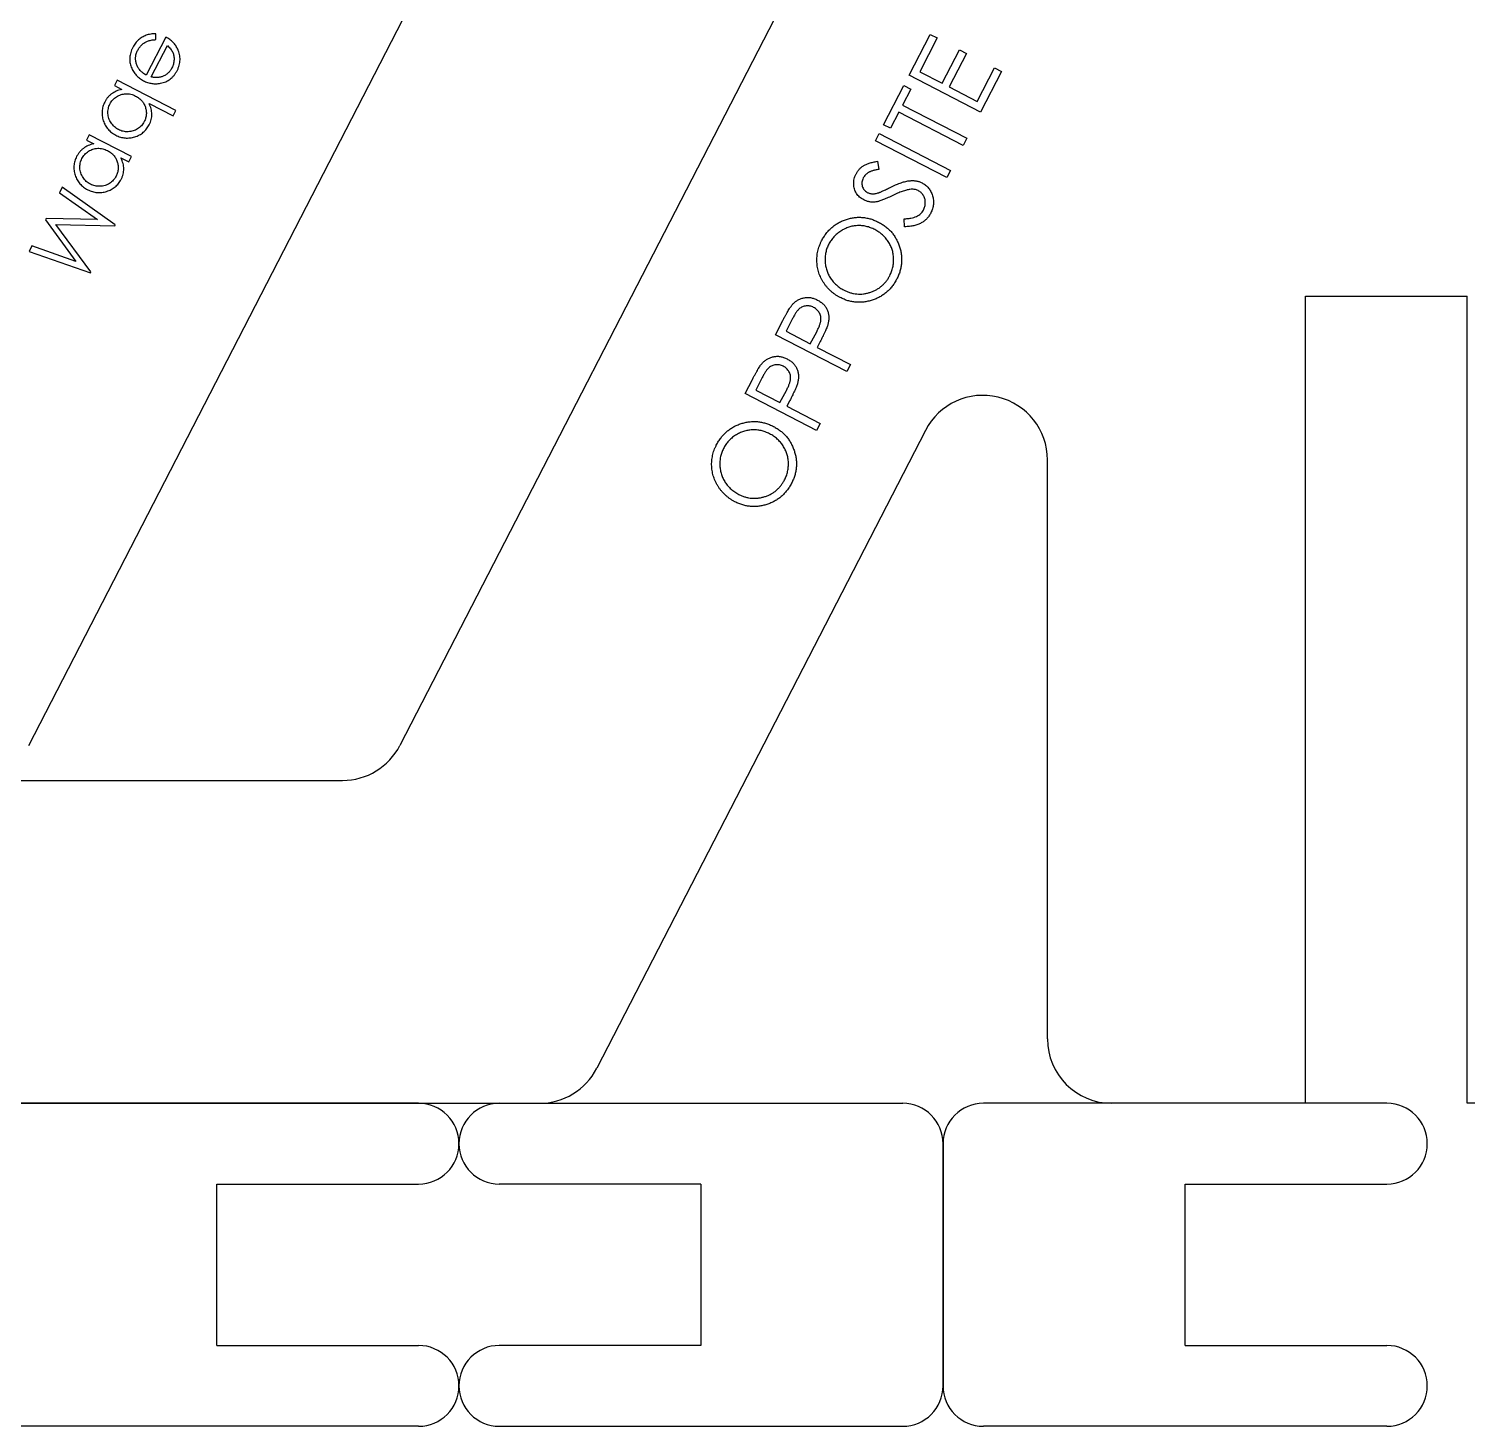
# Model space of a CAD drawing. Header units: millimetres. Extents: x 9 to 348, y 407 to 812.
# Drawn here: x 255.09 to 299.66, y 407.42 to 450.7 of the extents above; entities that cross this region are included whole.
import ezdxf

# ---------------------------------------------------------------- set-up
doc = ezdxf.new("R2010")
doc.units = ezdxf.units.MM

# ---------------------------------------------------------------- blocks, each defined once
blk = doc.blocks.new('1- Part opposite')
at = {"color": 179, "linetype": 'Continuous', "lineweight": 25}
for p, q in [((60.557, 48.916), (41.059, 11.084)), ((56.833, 31.839), (57.487, 33.105)), ((57.705, 32.993), (57.164, 31.947)), ((57.487, 33.105), (57.705, 32.993)), ((57.855, 31.59), (58.391, 32.627)), ((58.391, 32.627), (58.607, 32.515)), ((58.607, 32.515), (58.072, 31.479)), ((59.043, 30.698), (56.833, 31.839)), ((57.164, 31.947), (57.855, 31.59)), ((58.939, 31.031), (59.474, 32.068)), ((59.692, 31.955), (59.043, 30.698)), ((59.474, 32.068), (59.692, 31.955)), ((56.043, 30.307), (56.669, 31.52)), ((56.884, 31.409), (56.63, 30.916)), ((56.669, 31.52), (56.884, 31.409)), ((58.072, 31.479), (58.939, 31.031)), ((56.63, 30.916), (58.625, 29.886)), ((56.258, 30.197), (56.043, 30.307)), ((56.513, 30.691), (56.258, 30.197)), ((58.509, 29.661), (56.513, 30.691)), ((55.788, 29.811), (55.902, 30.032)), ((55.902, 30.032), (58.112, 28.891)), ((58.625, 29.886), (58.509, 29.661)), ((57.998, 28.67), (55.788, 29.811)), ((55.848, 29.174), (55.892, 28.923)), ((58.112, 28.891), (57.998, 28.67)), ((56.692, 27.147), (56.676, 27.394)), ((69.116, 25), (74.116, 25)), ((69.116, 0), (69.116, 25)), ((74.116, 0), (74.116, 25)), ((52.69, 23.801), (52.918, 24.242)), ((53.221, 24.302), (53.019, 23.912)), ((54.901, 22.661), (52.69, 23.801)), ((53.019, 23.912), (53.77, 23.523)), ((53.77, 23.523), (53.968, 23.896)), ((54.068, 23.57), (53.987, 23.412)), ((53.987, 23.412), (55.014, 22.881)), ((55.014, 22.881), (54.901, 22.661)), ((51.751, 21.978), (51.978, 22.418)), ((52.281, 22.479), (52.079, 22.088)), ((53.961, 20.837), (51.751, 21.978)), ((52.079, 22.088), (52.83, 21.7)), ((52.83, 21.7), (53.028, 22.072)), ((53.128, 21.746), (53.047, 21.588)), ((53.047, 21.588), (54.074, 21.058)), ((54.074, 21.058), (53.961, 20.837)), ((57.338, 20.842), (47.155, 1.084)), ((61.116, 2), (61.116, 19.926)), ((23, 10), (39.281, 10)), ((2, 0), (45.377, 0)), ((69.116, 0), (63.116, 0)), ((80.116, 0), (74.116, 0))]:
    blk.add_line(p, q, dxfattribs=at)
for centre, start, end in [((59.116, 19.926), 0, 152.734), ((39.281, 12), 270, 332.734), ((63.116, 2), 180, 270), ((45.377, 2), 270, 332.734)]:
    blk.add_arc(centre, 2, start, end, dxfattribs=at)
for points, knots in [([(55.187, 28.781), (55.201, 28.806), (55.229, 28.856), (55.282, 28.924), (55.344, 28.983), (55.402, 29.027), (55.454, 29.057), (55.498, 29.079), (55.546, 29.099), (55.598, 29.117), (55.654, 29.134), (55.715, 29.149), (55.78, 29.162), (55.825, 29.17), (55.848, 29.174)], [0, 0, 0, 0, 0.1077778, 0.2140198, 0.3199441, 0.4279115, 0.4844242, 0.5452679, 0.6095964, 0.6782791, 0.751923, 0.8297229, 0.9125844, 1, 1, 1, 1]), ([(55.428, 27.977), (55.405, 27.99), (55.359, 28.015), (55.299, 28.064), (55.245, 28.119), (55.199, 28.181), (55.163, 28.248), (55.136, 28.32), (55.119, 28.395), (55.113, 28.473), (55.115, 28.553), (55.129, 28.631), (55.152, 28.708), (55.175, 28.756), (55.187, 28.781)], [0, 0, 0, 0, 0.084625, 0.167198, 0.24848, 0.330276, 0.411854, 0.492883, 0.574586, 0.658806, 0.743869, 0.82798, 0.912879, 1, 1, 1, 1]), ([(55.413, 28.658), (55.402, 28.637), (55.383, 28.594), (55.368, 28.527), (55.366, 28.462), (55.378, 28.398), (55.402, 28.339), (55.437, 28.286), (55.482, 28.242), (55.518, 28.221), (55.537, 28.21)], [0, 0, 0, 0, 0.13903, 0.267353, 0.392631, 0.517151, 0.63988, 0.757984, 0.876528, 1, 1, 1, 1]), ([(55.892, 28.923), (55.873, 28.92), (55.838, 28.913), (55.786, 28.902), (55.739, 28.891), (55.696, 28.879), (55.657, 28.866), (55.622, 28.853), (55.591, 28.839), (55.556, 28.819), (55.517, 28.791), (55.476, 28.752), (55.441, 28.708), (55.422, 28.675), (55.413, 28.658)], [0, 0, 0, 0, 0.098972, 0.190536, 0.275455, 0.353804, 0.425952, 0.491788, 0.550686, 0.604128, 0.703484, 0.80095, 0.899622, 1, 1, 1, 1]), ([(56.264, 28.373), (56.294, 28.387), (56.35, 28.415), (56.434, 28.452), (56.513, 28.484), (56.587, 28.512), (56.658, 28.534), (56.724, 28.551), (56.785, 28.565), (56.843, 28.572), (56.898, 28.576), (56.951, 28.576), (57.002, 28.573), (57.051, 28.567), (57.099, 28.557), (57.145, 28.544), (57.189, 28.528), (57.217, 28.514), (57.232, 28.507)], [0, 0, 0, 0, 0.09587, 0.186083, 0.269818, 0.348723, 0.421201, 0.488646, 0.550736, 0.607524, 0.660975, 0.712835, 0.763298, 0.812122, 0.85997, 0.907187, 0.953604, 1, 1, 1, 1]), ([(55.537, 28.21), (55.549, 28.204), (55.573, 28.193), (55.611, 28.18), (55.651, 28.171), (55.693, 28.167), (55.738, 28.167), (55.787, 28.174), (55.84, 28.185), (55.877, 28.196), (55.896, 28.202)], [0, 0, 0, 0, 0.108507, 0.218584, 0.32671, 0.438441, 0.557639, 0.690021, 0.836651, 1, 1, 1, 1]), ([(56.306, 28.108), (56.278, 28.095), (56.224, 28.069), (56.147, 28.034), (56.077, 28.003), (56.013, 27.978), (55.957, 27.956), (55.907, 27.939), (55.865, 27.927), (55.839, 27.922), (55.827, 27.92)], [0, 0, 0, 0, 0.181411, 0.345537, 0.494592, 0.626475, 0.74378, 0.845028, 0.929788, 1, 1, 1, 1]), ([(55.896, 28.202), (55.903, 28.204), (55.918, 28.21), (55.946, 28.222), (55.981, 28.237), (56.023, 28.256), (56.073, 28.28), (56.13, 28.308), (56.195, 28.338), (56.24, 28.361), (56.264, 28.373)], [0, 0, 0, 0, 0.052621, 0.124919, 0.218729, 0.333924, 0.468915, 0.624826, 0.802236, 1, 1, 1, 1]), ([(56.856, 28.303), (56.839, 28.301), (56.802, 28.295), (56.745, 28.281), (56.683, 28.263), (56.616, 28.24), (56.545, 28.214), (56.469, 28.183), (56.389, 28.147), (56.334, 28.121), (56.306, 28.108)], [0, 0, 0, 0, 0.091039, 0.191155, 0.301497, 0.420403, 0.549929, 0.690214, 0.839803, 1, 1, 1, 1]), ([(57.113, 28.266), (57.094, 28.275), (57.056, 28.292), (56.992, 28.305), (56.925, 28.31), (56.88, 28.306), (56.856, 28.303)], [0, 0, 0, 0, 0.237183, 0.479137, 0.730958, 1, 1, 1, 1]), ([(57.278, 27.663), (57.286, 27.682), (57.304, 27.719), (57.321, 27.778), (57.331, 27.838), (57.334, 27.899), (57.331, 27.959), (57.318, 28.016), (57.299, 28.07), (57.272, 28.12), (57.24, 28.165), (57.202, 28.205), (57.16, 28.239), (57.129, 28.257), (57.113, 28.266)], [0, 0, 0, 0, 0.089101, 0.176469, 0.263479, 0.351555, 0.438995, 0.522998, 0.604194, 0.686142, 0.766193, 0.844245, 0.921722, 1, 1, 1, 1]), ([(57.232, 28.507), (57.251, 28.496), (57.289, 28.475), (57.342, 28.436), (57.391, 28.394), (57.434, 28.346), (57.471, 28.293), (57.505, 28.237), (57.533, 28.175), (57.556, 28.109), (57.574, 28.042), (57.584, 27.973), (57.588, 27.905), (57.585, 27.838), (57.575, 27.771), (57.558, 27.705), (57.534, 27.638), (57.514, 27.595), (57.503, 27.574)], [0, 0, 0, 0, 0.0617394, 0.1218667, 0.1813463, 0.2407897, 0.3002694, 0.3609736, 0.4238595, 0.488703, 0.5538461, 0.6176813, 0.680389, 0.7426109, 0.8049331, 0.8681637, 0.9331613, 1, 1, 1, 1]), ([(55.827, 27.92), (55.809, 27.917), (55.774, 27.912), (55.721, 27.909), (55.669, 27.91), (55.619, 27.915), (55.569, 27.924), (55.521, 27.938), (55.474, 27.954), (55.443, 27.969), (55.428, 27.977)], [0, 0, 0, 0, 0.131847, 0.260346, 0.386215, 0.509005, 0.631947, 0.753791, 0.875922, 1, 1, 1, 1]), ([(56.676, 27.394), (56.713, 27.395), (56.784, 27.398), (56.886, 27.412), (56.978, 27.434), (57.059, 27.463), (57.13, 27.501), (57.19, 27.547), (57.241, 27.6), (57.266, 27.642), (57.278, 27.663)], [0, 0, 0, 0, 0.161508, 0.308955, 0.444336, 0.568313, 0.68251, 0.790823, 0.895692, 1, 1, 1, 1]), ([(54.119, 26.709), (54.141, 26.749), (54.185, 26.829), (54.262, 26.939), (54.346, 27.039), (54.439, 27.128), (54.539, 27.206), (54.648, 27.274), (54.764, 27.331), (54.887, 27.377), (55.013, 27.411), (55.14, 27.434), (55.267, 27.442), (55.392, 27.438), (55.518, 27.42), (55.642, 27.389), (55.767, 27.346), (55.846, 27.307), (55.887, 27.287)], [0, 0, 0, 0, 0.066665, 0.13111, 0.193751, 0.255341, 0.316529, 0.377642, 0.439784, 0.503226, 0.56672, 0.628668, 0.689356, 0.749703, 0.810361, 0.871969, 0.934915, 1, 1, 1, 1]), ([(55.887, 27.287), (55.926, 27.266), (56.003, 27.224), (56.109, 27.148), (56.207, 27.065), (56.294, 26.974), (56.369, 26.873), (56.436, 26.765), (56.492, 26.649), (56.538, 26.526), (56.572, 26.399), (56.594, 26.272), (56.603, 26.145), (56.598, 26.02), (56.582, 25.895), (56.55, 25.771), (56.508, 25.648), (56.469, 25.568), (56.45, 25.528)], [0, 0, 0, 0, 0.065107, 0.128335, 0.18997, 0.251105, 0.311923, 0.373347, 0.435849, 0.500021, 0.564337, 0.626817, 0.688083, 0.748989, 0.809933, 0.871639, 0.934856, 1, 1, 1, 1]), ([(57.503, 27.574), (57.495, 27.557), (57.477, 27.525), (57.446, 27.479), (57.413, 27.436), (57.378, 27.395), (57.339, 27.358), (57.298, 27.323), (57.254, 27.292), (57.207, 27.263), (57.157, 27.237), (57.102, 27.215), (57.044, 27.195), (56.981, 27.18), (56.915, 27.166), (56.844, 27.158), (56.769, 27.15), (56.718, 27.148), (56.692, 27.147)], [0, 0, 0, 0, 0.058117, 0.114486, 0.170549, 0.226253, 0.281482, 0.336904, 0.392873, 0.449283, 0.507336, 0.567646, 0.630935, 0.697663, 0.767239, 0.840817, 0.918727, 1, 1, 1, 1]), ([(55.769, 27.059), (55.747, 27.07), (55.704, 27.091), (55.638, 27.118), (55.571, 27.14), (55.504, 27.159), (55.436, 27.172), (55.367, 27.179), (55.299, 27.184), (55.23, 27.182), (55.162, 27.177), (55.094, 27.168), (55.028, 27.153), (54.962, 27.134), (54.898, 27.111), (54.835, 27.082), (54.772, 27.051), (54.712, 27.014), (54.653, 26.973), (54.598, 26.93), (54.546, 26.883), (54.497, 26.834), (54.453, 26.782), (54.412, 26.726), (54.374, 26.669), (54.352, 26.628), (54.341, 26.607)], [0, 0, 0, 0, 0.0439461, 0.0867971, 0.1288881, 0.1705773, 0.2118846, 0.2530288, 0.2942618, 0.3354291, 0.3767244, 0.4173886, 0.4582885, 0.4989827, 0.5401323, 0.5815608, 0.6234875, 0.6663595, 0.7091155, 0.7514898, 0.7929847, 0.8342034, 0.8755599, 0.916783, 0.9580346, 1, 1, 1, 1]), ([(56.231, 25.631), (56.242, 25.653), (56.263, 25.695), (56.288, 25.761), (56.311, 25.827), (56.328, 25.894), (56.341, 25.963), (56.35, 26.032), (56.353, 26.101), (56.352, 26.171), (56.348, 26.241), (56.337, 26.309), (56.323, 26.376), (56.305, 26.442), (56.282, 26.506), (56.254, 26.568), (56.223, 26.629), (56.187, 26.689), (56.147, 26.745), (56.104, 26.8), (56.057, 26.851), (56.006, 26.898), (55.952, 26.944), (55.894, 26.985), (55.834, 27.025), (55.791, 27.048), (55.769, 27.059)], [0, 0, 0, 0, 0.042832, 0.08501, 0.126649, 0.168095, 0.209476, 0.250789, 0.292439, 0.334336, 0.376339, 0.417476, 0.458442, 0.499099, 0.539521, 0.580115, 0.621205, 0.662572, 0.70425, 0.745565, 0.787075, 0.828569, 0.870411, 0.912853, 0.955935, 1, 1, 1, 1]), ([(54.696, 24.955), (54.67, 24.969), (54.618, 24.996), (54.545, 25.045), (54.474, 25.095), (54.409, 25.152), (54.346, 25.21), (54.289, 25.274), (54.234, 25.341), (54.184, 25.413), (54.139, 25.487), (54.099, 25.563), (54.064, 25.641), (54.036, 25.721), (54.012, 25.801), (53.994, 25.884), (53.982, 25.968), (53.975, 26.053), (53.973, 26.139), (53.978, 26.224), (53.987, 26.308), (54.002, 26.39), (54.023, 26.472), (54.05, 26.552), (54.081, 26.631), (54.106, 26.683), (54.119, 26.709)], [0, 0, 0, 0, 0.043219, 0.085893, 0.128127, 0.169991, 0.211726, 0.253499, 0.295461, 0.338006, 0.380575, 0.422126, 0.463493, 0.504675, 0.545569, 0.586507, 0.627919, 0.669751, 0.711451, 0.752958, 0.793696, 0.834585, 0.875329, 0.916656, 0.957902, 1, 1, 1, 1]), ([(54.341, 26.607), (54.331, 26.587), (54.311, 26.546), (54.286, 26.483), (54.265, 26.418), (54.249, 26.352), (54.237, 26.285), (54.229, 26.217), (54.226, 26.147), (54.228, 26.077), (54.234, 26.007), (54.244, 25.938), (54.259, 25.87), (54.277, 25.804), (54.3, 25.74), (54.328, 25.677), (54.359, 25.616), (54.395, 25.556), (54.435, 25.499), (54.479, 25.445), (54.526, 25.394), (54.577, 25.346), (54.631, 25.3), (54.689, 25.258), (54.75, 25.22), (54.793, 25.196), (54.815, 25.185)], [0, 0, 0, 0, 0.0412329, 0.0819365, 0.1222942, 0.1627857, 0.2036618, 0.2447457, 0.2865217, 0.3288689, 0.3713596, 0.4132293, 0.4543965, 0.4955594, 0.5364001, 0.5774061, 0.6186346, 0.6603976, 0.7022156, 0.7438576, 0.7855071, 0.8273478, 0.8695606, 0.9123221, 0.9556407, 1, 1, 1, 1]), ([(56.45, 25.528), (56.428, 25.488), (56.385, 25.41), (56.309, 25.302), (56.225, 25.205), (56.133, 25.117), (56.033, 25.04), (55.924, 24.973), (55.808, 24.916), (55.685, 24.871), (55.559, 24.836), (55.432, 24.814), (55.307, 24.805), (55.182, 24.809), (55.058, 24.825), (54.935, 24.855), (54.814, 24.898), (54.736, 24.936), (54.696, 24.955)], [0, 0, 0, 0, 0.066062, 0.130103, 0.1925, 0.253876, 0.315257, 0.376881, 0.439565, 0.503813, 0.567971, 0.630327, 0.691424, 0.751663, 0.812164, 0.873355, 0.935647, 1, 1, 1, 1]), ([(54.815, 25.185), (54.847, 25.169), (54.911, 25.138), (55.011, 25.103), (55.112, 25.078), (55.213, 25.064), (55.314, 25.06), (55.416, 25.067), (55.519, 25.084), (55.62, 25.113), (55.719, 25.149), (55.813, 25.194), (55.9, 25.247), (55.98, 25.308), (56.053, 25.378), (56.12, 25.454), (56.18, 25.539), (56.214, 25.6), (56.231, 25.631)], [0, 0, 0, 0, 0.065737, 0.129355, 0.191734, 0.252911, 0.31414, 0.375459, 0.43816, 0.502536, 0.566852, 0.629447, 0.690493, 0.751445, 0.811875, 0.873059, 0.935673, 1, 1, 1, 1]), ([(53.214, 24.735), (53.226, 24.749), (53.25, 24.775), (53.29, 24.811), (53.331, 24.843), (53.374, 24.871), (53.419, 24.896), (53.466, 24.916), (53.515, 24.933), (53.565, 24.946), (53.617, 24.956), (53.67, 24.96), (53.723, 24.959), (53.776, 24.952), (53.83, 24.941), (53.884, 24.925), (53.939, 24.905), (53.974, 24.887), (53.992, 24.878)], [0, 0, 0, 0, 0.063213, 0.124809, 0.185555, 0.244998, 0.304841, 0.364195, 0.424772, 0.485677, 0.547314, 0.60881, 0.67014, 0.732437, 0.796231, 0.862011, 0.929473, 1, 1, 1, 1]), ([(52.918, 24.242), (52.934, 24.272), (52.964, 24.33), (53.008, 24.412), (53.05, 24.486), (53.088, 24.552), (53.123, 24.61), (53.156, 24.659), (53.186, 24.7), (53.205, 24.724), (53.214, 24.735)], [0, 0, 0, 0, 0.177439, 0.338994, 0.486285, 0.618935, 0.73625, 0.838327, 0.926525, 1, 1, 1, 1]), ([(53.874, 24.65), (53.856, 24.659), (53.819, 24.676), (53.76, 24.691), (53.7, 24.698), (53.64, 24.696), (53.58, 24.686), (53.524, 24.667), (53.472, 24.641), (53.432, 24.611), (53.402, 24.582), (53.378, 24.555), (53.354, 24.524), (53.329, 24.488), (53.303, 24.448), (53.276, 24.404), (53.248, 24.355), (53.23, 24.32), (53.221, 24.302)], [0, 0, 0, 0, 0.073017, 0.143625, 0.214658, 0.287022, 0.358659, 0.42746, 0.496131, 0.56561, 0.603347, 0.6449, 0.691748, 0.743229, 0.799793, 0.861507, 0.928128, 1, 1, 1, 1]), ([(53.968, 23.896), (53.977, 23.914), (53.995, 23.949), (54.02, 24.001), (54.041, 24.05), (54.059, 24.096), (54.073, 24.139), (54.085, 24.178), (54.093, 24.214), (54.1, 24.258), (54.102, 24.31), (54.095, 24.371), (54.077, 24.429), (54.051, 24.484), (54.017, 24.535), (53.976, 24.58), (53.928, 24.619), (53.893, 24.639), (53.874, 24.65)], [0, 0, 0, 0, 0.071071, 0.137508, 0.198592, 0.255684, 0.307584, 0.354579, 0.397766, 0.436342, 0.508037, 0.577924, 0.646671, 0.716984, 0.787826, 0.856983, 0.927651, 1, 1, 1, 1]), ([(53.992, 24.878), (54.01, 24.869), (54.045, 24.85), (54.094, 24.817), (54.138, 24.783), (54.178, 24.746), (54.215, 24.707), (54.246, 24.664), (54.274, 24.62), (54.297, 24.573), (54.315, 24.525), (54.33, 24.475), (54.339, 24.424), (54.345, 24.371), (54.346, 24.318), (54.343, 24.263), (54.335, 24.207), (54.326, 24.169), (54.322, 24.15)], [0, 0, 0, 0, 0.069785, 0.136634, 0.201415, 0.264103, 0.325165, 0.385565, 0.444957, 0.504641, 0.564361, 0.623703, 0.683387, 0.743546, 0.805108, 0.867904, 0.932985, 1, 1, 1, 1]), ([(54.322, 24.15), (54.318, 24.135), (54.309, 24.101), (54.29, 24.048), (54.266, 23.986), (54.237, 23.918), (54.202, 23.841), (54.163, 23.757), (54.118, 23.666), (54.085, 23.603), (54.068, 23.57)], [0, 0, 0, 0, 0.075394, 0.164678, 0.268517, 0.38584, 0.518199, 0.66389, 0.824714, 1, 1, 1, 1]), ([(51.978, 22.418), (51.994, 22.448), (52.024, 22.506), (52.068, 22.589), (52.11, 22.663), (52.148, 22.729), (52.184, 22.787), (52.216, 22.836), (52.246, 22.877), (52.266, 22.901), (52.275, 22.912)], [0, 0, 0, 0, 0.1774388, 0.3389944, 0.4862855, 0.6189346, 0.7362499, 0.8383271, 0.9265247, 1, 1, 1, 1]), ([(52.275, 22.912), (52.287, 22.925), (52.311, 22.952), (52.35, 22.987), (52.391, 23.02), (52.434, 23.048), (52.479, 23.072), (52.526, 23.093), (52.575, 23.11), (52.626, 23.123), (52.678, 23.132), (52.73, 23.136), (52.783, 23.135), (52.837, 23.129), (52.89, 23.118), (52.944, 23.102), (52.999, 23.081), (53.034, 23.064), (53.052, 23.055)], [0, 0, 0, 0, 0.063213, 0.124809, 0.185555, 0.244998, 0.304841, 0.364195, 0.424772, 0.485677, 0.547314, 0.60881, 0.67014, 0.732437, 0.796231, 0.862011, 0.929473, 1, 1, 1, 1]), ([(52.935, 22.826), (52.916, 22.835), (52.879, 22.852), (52.821, 22.868), (52.761, 22.875), (52.7, 22.873), (52.641, 22.863), (52.585, 22.844), (52.532, 22.817), (52.493, 22.787), (52.462, 22.758), (52.439, 22.732), (52.414, 22.701), (52.389, 22.665), (52.363, 22.625), (52.336, 22.58), (52.309, 22.531), (52.291, 22.497), (52.281, 22.479)], [0, 0, 0, 0, 0.073017, 0.143625, 0.214658, 0.287022, 0.358659, 0.42746, 0.496131, 0.56561, 0.603347, 0.6449, 0.691748, 0.743229, 0.799793, 0.861507, 0.928128, 1, 1, 1, 1]), ([(53.028, 22.072), (53.038, 22.091), (53.055, 22.126), (53.08, 22.178), (53.101, 22.227), (53.119, 22.272), (53.134, 22.315), (53.146, 22.354), (53.154, 22.391), (53.16, 22.435), (53.162, 22.487), (53.155, 22.548), (53.137, 22.606), (53.111, 22.661), (53.077, 22.711), (53.037, 22.757), (52.989, 22.796), (52.953, 22.816), (52.935, 22.826)], [0, 0, 0, 0, 0.071071, 0.137508, 0.198592, 0.255684, 0.307584, 0.354579, 0.397766, 0.436342, 0.508037, 0.577924, 0.646671, 0.716984, 0.787826, 0.856983, 0.927651, 1, 1, 1, 1]), ([(53.052, 23.055), (53.07, 23.045), (53.105, 23.026), (53.154, 22.994), (53.199, 22.96), (53.239, 22.922), (53.275, 22.883), (53.307, 22.841), (53.334, 22.797), (53.357, 22.75), (53.375, 22.701), (53.39, 22.652), (53.399, 22.6), (53.405, 22.548), (53.406, 22.495), (53.403, 22.44), (53.395, 22.384), (53.387, 22.346), (53.382, 22.327)], [0, 0, 0, 0, 0.069785, 0.136634, 0.201415, 0.264103, 0.325165, 0.385565, 0.444957, 0.504641, 0.564361, 0.623703, 0.683387, 0.743546, 0.805108, 0.867904, 0.932985, 1, 1, 1, 1]), ([(53.382, 22.327), (53.378, 22.312), (53.369, 22.278), (53.35, 22.224), (53.327, 22.163), (53.297, 22.094), (53.263, 22.018), (53.223, 21.934), (53.178, 21.842), (53.145, 21.779), (53.128, 21.746)], [0, 0, 0, 0, 0.075394, 0.164678, 0.268517, 0.38584, 0.518199, 0.66389, 0.824714, 1, 1, 1, 1]), ([(50.859, 20.384), (50.881, 20.424), (50.925, 20.504), (51.002, 20.614), (51.086, 20.714), (51.179, 20.803), (51.28, 20.881), (51.388, 20.949), (51.504, 21.006), (51.627, 21.052), (51.753, 21.086), (51.88, 21.109), (52.007, 21.118), (52.133, 21.113), (52.258, 21.095), (52.383, 21.064), (52.507, 21.021), (52.587, 20.982), (52.627, 20.963)], [0, 0, 0, 0, 0.066665, 0.13111, 0.193751, 0.255341, 0.316529, 0.377642, 0.439784, 0.503226, 0.56672, 0.628668, 0.689356, 0.749703, 0.810361, 0.871969, 0.934915, 1, 1, 1, 1]), ([(52.627, 20.963), (52.666, 20.941), (52.744, 20.899), (52.85, 20.823), (52.947, 20.74), (53.034, 20.649), (53.11, 20.548), (53.176, 20.44), (53.232, 20.324), (53.278, 20.201), (53.313, 20.074), (53.334, 19.947), (53.344, 19.821), (53.339, 19.695), (53.322, 19.57), (53.291, 19.446), (53.248, 19.323), (53.21, 19.244), (53.19, 19.203)], [0, 0, 0, 0, 0.065107, 0.128335, 0.18997, 0.251105, 0.311923, 0.373347, 0.435849, 0.500021, 0.564337, 0.626817, 0.688083, 0.748989, 0.809933, 0.871639, 0.934856, 1, 1, 1, 1]), ([(52.509, 20.734), (52.487, 20.745), (52.444, 20.766), (52.378, 20.794), (52.311, 20.815), (52.244, 20.834), (52.176, 20.847), (52.108, 20.855), (52.039, 20.859), (51.97, 20.858), (51.902, 20.852), (51.835, 20.843), (51.768, 20.828), (51.703, 20.809), (51.638, 20.786), (51.575, 20.758), (51.512, 20.726), (51.452, 20.689), (51.393, 20.648), (51.338, 20.605), (51.286, 20.559), (51.238, 20.509), (51.193, 20.457), (51.152, 20.402), (51.114, 20.344), (51.092, 20.303), (51.081, 20.283)], [0, 0, 0, 0, 0.043946, 0.086797, 0.128888, 0.170577, 0.211885, 0.253029, 0.294262, 0.335429, 0.376724, 0.417389, 0.458289, 0.498983, 0.540132, 0.581561, 0.623487, 0.666359, 0.709116, 0.75149, 0.792985, 0.834203, 0.87556, 0.916783, 0.958035, 1, 1, 1, 1]), ([(52.971, 19.307), (52.982, 19.328), (53.003, 19.37), (53.029, 19.436), (53.051, 19.502), (53.069, 19.57), (53.081, 19.638), (53.09, 19.707), (53.093, 19.776), (53.093, 19.846), (53.088, 19.916), (53.077, 19.985), (53.063, 20.052), (53.046, 20.117), (53.022, 20.181), (52.995, 20.244), (52.963, 20.305), (52.927, 20.364), (52.887, 20.421), (52.844, 20.475), (52.797, 20.526), (52.746, 20.574), (52.693, 20.619), (52.635, 20.66), (52.574, 20.7), (52.531, 20.723), (52.509, 20.734)], [0, 0, 0, 0, 0.042832, 0.08501, 0.126649, 0.168095, 0.209476, 0.250789, 0.292439, 0.334336, 0.376339, 0.417476, 0.458442, 0.499099, 0.539521, 0.580115, 0.621205, 0.662572, 0.70425, 0.745565, 0.787075, 0.828569, 0.870411, 0.912853, 0.955935, 1, 1, 1, 1]), ([(51.436, 18.63), (51.41, 18.644), (51.358, 18.672), (51.285, 18.72), (51.214, 18.77), (51.149, 18.827), (51.086, 18.885), (51.029, 18.95), (50.974, 19.017), (50.925, 19.088), (50.879, 19.162), (50.84, 19.238), (50.805, 19.316), (50.777, 19.396), (50.753, 19.477), (50.735, 19.559), (50.722, 19.643), (50.715, 19.729), (50.713, 19.814), (50.718, 19.899), (50.728, 19.983), (50.743, 20.065), (50.763, 20.147), (50.79, 20.227), (50.821, 20.307), (50.847, 20.358), (50.859, 20.384)], [0, 0, 0, 0, 0.043219, 0.085893, 0.128127, 0.169991, 0.211726, 0.253499, 0.295461, 0.338006, 0.380575, 0.422126, 0.463493, 0.504675, 0.545569, 0.586507, 0.627919, 0.669751, 0.711451, 0.752958, 0.793696, 0.834585, 0.875329, 0.916656, 0.957902, 1, 1, 1, 1]), ([(51.081, 20.283), (51.071, 20.262), (51.051, 20.221), (51.026, 20.158), (51.005, 20.093), (50.989, 20.028), (50.977, 19.961), (50.97, 19.892), (50.967, 19.823), (50.968, 19.752), (50.974, 19.682), (50.984, 19.613), (50.999, 19.545), (51.017, 19.479), (51.04, 19.415), (51.068, 19.352), (51.1, 19.291), (51.136, 19.231), (51.176, 19.174), (51.219, 19.12), (51.266, 19.069), (51.317, 19.021), (51.371, 18.976), (51.429, 18.934), (51.49, 18.895), (51.533, 18.872), (51.555, 18.86)], [0, 0, 0, 0, 0.041233, 0.081937, 0.122294, 0.162786, 0.203662, 0.244746, 0.286522, 0.328869, 0.37136, 0.413229, 0.454397, 0.495559, 0.5364, 0.577406, 0.618635, 0.660398, 0.702216, 0.743858, 0.785507, 0.827348, 0.869561, 0.912322, 0.955641, 1, 1, 1, 1]), ([(53.19, 19.203), (53.168, 19.164), (53.125, 19.086), (53.049, 18.978), (52.965, 18.88), (52.874, 18.792), (52.773, 18.715), (52.665, 18.648), (52.548, 18.591), (52.425, 18.546), (52.299, 18.512), (52.173, 18.489), (52.047, 18.48), (51.922, 18.484), (51.798, 18.501), (51.676, 18.53), (51.554, 18.573), (51.476, 18.611), (51.436, 18.63)], [0, 0, 0, 0, 0.066062, 0.130103, 0.1925, 0.253876, 0.315257, 0.376881, 0.439565, 0.503813, 0.567971, 0.630327, 0.691424, 0.751663, 0.812164, 0.873355, 0.935647, 1, 1, 1, 1]), ([(51.555, 18.86), (51.587, 18.844), (51.652, 18.813), (51.752, 18.778), (51.852, 18.753), (51.953, 18.739), (52.054, 18.736), (52.156, 18.742), (52.259, 18.76), (52.361, 18.788), (52.46, 18.824), (52.553, 18.869), (52.64, 18.922), (52.72, 18.983), (52.793, 19.053), (52.86, 19.129), (52.92, 19.214), (52.954, 19.275), (52.971, 19.307)], [0, 0, 0, 0, 0.0657369, 0.1293554, 0.1917336, 0.2529108, 0.3141398, 0.3754586, 0.4381596, 0.502536, 0.5668524, 0.6294473, 0.6904931, 0.7514449, 0.811875, 0.873059, 0.9356728, 1, 1, 1, 1])]:
    blk.add_open_spline(points, degree=3, knots=knots, dxfattribs=at)
blk = doc.blocks.new('2- Part')
at = {"color": 179, "linetype": 'Continuous', "lineweight": 25}
for p, q in [((60.557, 48.916), (41.059, 11.084)), ((58.649, 34.279), (58.635, 34.25)), ((58.635, 34.25), (59.714, 32.783)), ((60.547, 33.618), (58.649, 34.279)), ((60.043, 32.642), (59.096, 33.933)), ((59.096, 33.933), (60.459, 33.447)), ((60.459, 33.447), (60.547, 33.618)), ((57.896, 32.82), (57.881, 32.791)), ((57.881, 32.791), (59.518, 31.625)), ((59.714, 32.783), (57.896, 32.82)), ((59.608, 31.799), (58.433, 32.625)), ((58.433, 32.625), (60.02, 32.597)), ((60.02, 32.597), (60.043, 32.642)), ((59.518, 31.625), (59.608, 31.799)), ((57.462, 30.846), (57.376, 30.68)), ((57.702, 30.722), (57.462, 30.846)), ((57.376, 30.68), (58.684, 30.005)), ((58.77, 30.171), (58.545, 30.287)), ((58.684, 30.005), (58.77, 30.171)), ((56.087, 29.418), (56.001, 29.252)), ((56.832, 29.033), (56.087, 29.418)), ((56.001, 29.252), (57.814, 28.316)), ((57.899, 28.482), (57.675, 28.598)), ((56.766, 28.213), (56.264, 27.24)), ((56.314, 26.98), (56.921, 28.155)), ((57.814, 28.316), (57.899, 28.482)), ((56.616, 27.058), (56.617, 26.878))]:
    blk.add_line(p, q, dxfattribs=at)
for points, knots in [([(58.73, 31.706), (58.706, 31.718), (58.66, 31.74), (58.588, 31.765), (58.515, 31.783), (58.442, 31.793), (58.368, 31.796), (58.294, 31.791), (58.219, 31.779), (58.144, 31.759), (58.071, 31.733), (58.003, 31.7), (57.939, 31.662), (57.88, 31.618), (57.826, 31.568), (57.778, 31.513), (57.734, 31.451), (57.71, 31.407), (57.697, 31.384)], [0, 0, 0, 0, 0.064997, 0.128226, 0.189967, 0.251178, 0.312198, 0.373969, 0.437127, 0.501946, 0.566765, 0.629811, 0.691239, 0.751948, 0.812536, 0.873689, 0.935817, 1, 1, 1, 1]), ([(59.075, 30.679), (59.086, 30.702), (59.108, 30.748), (59.132, 30.819), (59.149, 30.89), (59.159, 30.963), (59.16, 31.036), (59.155, 31.109), (59.14, 31.184), (59.119, 31.258), (59.092, 31.33), (59.058, 31.398), (59.018, 31.462), (58.972, 31.521), (58.92, 31.575), (58.863, 31.624), (58.799, 31.668), (58.753, 31.694), (58.73, 31.706)], [0, 0, 0, 0, 0.063626, 0.125512, 0.186274, 0.246233, 0.306714, 0.367691, 0.429857, 0.494432, 0.559217, 0.621918, 0.684041, 0.745583, 0.807149, 0.869816, 0.933778, 1, 1, 1, 1]), ([(57.697, 31.384), (57.684, 31.358), (57.659, 31.305), (57.634, 31.223), (57.618, 31.14), (57.613, 31.057), (57.619, 30.973), (57.636, 30.889), (57.663, 30.805), (57.689, 30.75), (57.702, 30.722)], [0, 0, 0, 0, 0.1286958, 0.252337, 0.373447, 0.4933121, 0.61445, 0.7375989, 0.8658206, 1, 1, 1, 1]), ([(58.118, 30.494), (58.099, 30.504), (58.063, 30.524), (58.013, 30.559), (57.968, 30.597), (57.928, 30.639), (57.892, 30.683), (57.861, 30.732), (57.835, 30.784), (57.814, 30.84), (57.798, 30.896), (57.788, 30.953), (57.784, 31.01), (57.785, 31.066), (57.794, 31.122), (57.807, 31.178), (57.827, 31.233), (57.844, 31.269), (57.853, 31.287)], [0, 0, 0, 0, 0.067318, 0.132114, 0.195174, 0.256816, 0.318241, 0.379595, 0.442003, 0.505477, 0.568822, 0.630732, 0.690999, 0.751137, 0.811435, 0.872778, 0.935253, 1, 1, 1, 1]), ([(57.853, 31.287), (57.865, 31.31), (57.891, 31.354), (57.938, 31.414), (57.993, 31.467), (58.055, 31.512), (58.122, 31.549), (58.194, 31.577), (58.269, 31.594), (58.348, 31.601), (58.427, 31.6), (58.504, 31.588), (58.578, 31.567), (58.625, 31.545), (58.648, 31.534)], [0, 0, 0, 0, 0.084256, 0.165919, 0.247656, 0.330336, 0.413246, 0.495321, 0.578378, 0.664047, 0.74978, 0.832975, 0.916275, 1, 1, 1, 1]), ([(58.648, 31.534), (58.671, 31.521), (58.715, 31.496), (58.776, 31.448), (58.83, 31.391), (58.878, 31.327), (58.917, 31.258), (58.947, 31.186), (58.966, 31.111), (58.976, 31.035), (58.975, 30.958), (58.964, 30.883), (58.944, 30.81), (58.923, 30.765), (58.912, 30.742)], [0, 0, 0, 0, 0.083288, 0.166165, 0.250047, 0.336616, 0.422892, 0.506331, 0.589478, 0.672801, 0.755911, 0.836836, 0.917814, 1, 1, 1, 1]), ([(58.912, 30.742), (58.899, 30.719), (58.874, 30.675), (58.826, 30.615), (58.771, 30.561), (58.708, 30.515), (58.641, 30.476), (58.569, 30.447), (58.496, 30.429), (58.42, 30.421), (58.343, 30.423), (58.267, 30.436), (58.191, 30.459), (58.142, 30.482), (58.118, 30.494)], [0, 0, 0, 0, 0.0830733, 0.1647917, 0.2475267, 0.332059, 0.4165594, 0.498493, 0.5798525, 0.661475, 0.7439754, 0.8267329, 0.9116722, 1, 1, 1, 1]), ([(58.545, 30.287), (58.575, 30.294), (58.633, 30.308), (58.715, 30.34), (58.792, 30.378), (58.862, 30.423), (58.925, 30.476), (58.982, 30.537), (59.033, 30.604), (59.061, 30.654), (59.075, 30.679)], [0, 0, 0, 0, 0.1342064, 0.2628327, 0.3870821, 0.508947, 0.6298783, 0.7503723, 0.8733701, 1, 1, 1, 1]), ([(57.859, 30.017), (57.836, 30.029), (57.79, 30.051), (57.717, 30.076), (57.645, 30.094), (57.572, 30.104), (57.498, 30.107), (57.423, 30.102), (57.348, 30.09), (57.274, 30.07), (57.201, 30.044), (57.132, 30.011), (57.068, 29.973), (57.009, 29.929), (56.956, 29.879), (56.907, 29.824), (56.864, 29.762), (56.839, 29.718), (56.827, 29.695)], [0, 0, 0, 0, 0.064997, 0.128226, 0.189967, 0.251178, 0.312198, 0.373969, 0.437127, 0.501946, 0.566765, 0.629811, 0.691239, 0.751948, 0.812536, 0.873689, 0.935817, 1, 1, 1, 1]), ([(56.982, 29.598), (56.995, 29.621), (57.02, 29.665), (57.068, 29.725), (57.123, 29.778), (57.185, 29.823), (57.252, 29.86), (57.323, 29.888), (57.399, 29.905), (57.477, 29.912), (57.556, 29.911), (57.633, 29.899), (57.708, 29.878), (57.755, 29.856), (57.778, 29.845)], [0, 0, 0, 0, 0.084256, 0.165919, 0.247656, 0.330336, 0.413246, 0.495321, 0.578378, 0.664047, 0.74978, 0.832975, 0.916275, 1, 1, 1, 1]), ([(58.204, 28.99), (58.215, 29.013), (58.237, 29.059), (58.262, 29.13), (58.279, 29.201), (58.288, 29.274), (58.289, 29.347), (58.284, 29.42), (58.27, 29.495), (58.249, 29.569), (58.221, 29.641), (58.187, 29.709), (58.147, 29.773), (58.101, 29.832), (58.05, 29.886), (57.992, 29.935), (57.928, 29.979), (57.883, 30.005), (57.859, 30.017)], [0, 0, 0, 0, 0.063626, 0.125512, 0.186274, 0.246233, 0.306714, 0.367691, 0.429857, 0.494432, 0.559217, 0.621918, 0.684041, 0.745583, 0.807149, 0.869816, 0.933778, 1, 1, 1, 1]), ([(56.827, 29.695), (56.814, 29.669), (56.789, 29.616), (56.763, 29.534), (56.748, 29.451), (56.743, 29.368), (56.749, 29.284), (56.766, 29.2), (56.793, 29.116), (56.819, 29.061), (56.832, 29.033)], [0, 0, 0, 0, 0.1286958, 0.252337, 0.373447, 0.4933121, 0.61445, 0.7375989, 0.8658206, 1, 1, 1, 1]), ([(57.247, 28.805), (57.229, 28.815), (57.193, 28.835), (57.143, 28.87), (57.098, 28.908), (57.057, 28.949), (57.021, 28.994), (56.991, 29.043), (56.965, 29.095), (56.944, 29.151), (56.928, 29.207), (56.918, 29.264), (56.914, 29.321), (56.915, 29.377), (56.924, 29.433), (56.936, 29.489), (56.956, 29.544), (56.973, 29.58), (56.982, 29.598)], [0, 0, 0, 0, 0.067318, 0.132114, 0.195174, 0.256816, 0.318241, 0.379595, 0.442003, 0.505477, 0.568822, 0.630732, 0.690999, 0.751137, 0.811435, 0.872778, 0.935253, 1, 1, 1, 1]), ([(57.778, 29.845), (57.8, 29.832), (57.845, 29.807), (57.906, 29.759), (57.959, 29.702), (58.007, 29.638), (58.047, 29.569), (58.077, 29.497), (58.096, 29.422), (58.106, 29.346), (58.105, 29.269), (58.094, 29.194), (58.074, 29.121), (58.052, 29.076), (58.042, 29.053)], [0, 0, 0, 0, 0.083288, 0.166165, 0.250047, 0.336616, 0.422892, 0.506331, 0.589478, 0.672801, 0.755911, 0.836836, 0.917814, 1, 1, 1, 1]), ([(58.042, 29.053), (58.029, 29.03), (58.004, 28.986), (57.955, 28.926), (57.901, 28.872), (57.838, 28.826), (57.77, 28.787), (57.699, 28.758), (57.625, 28.74), (57.549, 28.732), (57.473, 28.734), (57.396, 28.747), (57.32, 28.77), (57.272, 28.793), (57.247, 28.805)], [0, 0, 0, 0, 0.0830733, 0.1647917, 0.2475267, 0.332059, 0.4165594, 0.498493, 0.5798525, 0.661475, 0.7439754, 0.8267329, 0.9116722, 1, 1, 1, 1]), ([(57.675, 28.598), (57.704, 28.605), (57.762, 28.619), (57.845, 28.651), (57.921, 28.689), (57.991, 28.734), (58.055, 28.787), (58.112, 28.848), (58.163, 28.915), (58.19, 28.965), (58.204, 28.99)], [0, 0, 0, 0, 0.1342064, 0.2628327, 0.3870821, 0.508947, 0.6298783, 0.7503723, 0.8733701, 1, 1, 1, 1]), ([(56.478, 28.409), (56.45, 28.403), (56.394, 28.391), (56.316, 28.362), (56.242, 28.326), (56.175, 28.28), (56.113, 28.227), (56.056, 28.166), (56.006, 28.096), (55.978, 28.045), (55.963, 28.02)], [0, 0, 0, 0, 0.1291868, 0.2532442, 0.3748856, 0.4955877, 0.6159964, 0.7395312, 0.8671218, 1, 1, 1, 1]), ([(56.123, 27.934), (56.131, 27.949), (56.148, 27.98), (56.177, 28.023), (56.21, 28.062), (56.246, 28.097), (56.284, 28.129), (56.325, 28.157), (56.37, 28.181), (56.401, 28.194), (56.417, 28.2)], [0, 0, 0, 0, 0.1302738, 0.2580146, 0.3826415, 0.504678, 0.626527, 0.7487904, 0.873226, 1, 1, 1, 1]), ([(56.417, 28.2), (56.429, 28.204), (56.454, 28.213), (56.493, 28.222), (56.533, 28.228), (56.576, 28.231), (56.621, 28.232), (56.668, 28.229), (56.717, 28.223), (56.749, 28.217), (56.766, 28.213)], [0, 0, 0, 0, 0.1083976, 0.2211756, 0.3366894, 0.4580755, 0.5836541, 0.7162519, 0.8541861, 1, 1, 1, 1]), ([(57, 28.333), (56.98, 28.343), (56.939, 28.363), (56.875, 28.387), (56.811, 28.405), (56.746, 28.417), (56.68, 28.425), (56.613, 28.425), (56.545, 28.421), (56.501, 28.413), (56.478, 28.409)], [0, 0, 0, 0, 0.128222, 0.253781, 0.377516, 0.501038, 0.623043, 0.746633, 0.87197, 1, 1, 1, 1]), ([(56.921, 28.155), (56.939, 28.145), (56.975, 28.125), (57.024, 28.089), (57.069, 28.051), (57.109, 28.01), (57.144, 27.966), (57.175, 27.919), (57.2, 27.869), (57.221, 27.817), (57.236, 27.763), (57.246, 27.709), (57.251, 27.656), (57.249, 27.603), (57.242, 27.55), (57.23, 27.497), (57.211, 27.445), (57.195, 27.411), (57.187, 27.394)], [0, 0, 0, 0, 0.069903, 0.137273, 0.202355, 0.265985, 0.32811, 0.390259, 0.452216, 0.515, 0.577168, 0.637809, 0.697257, 0.756072, 0.815417, 0.875383, 0.936811, 1, 1, 1, 1]), ([(57.333, 27.3), (57.346, 27.326), (57.371, 27.377), (57.399, 27.456), (57.418, 27.534), (57.429, 27.611), (57.43, 27.687), (57.424, 27.762), (57.408, 27.836), (57.383, 27.909), (57.351, 27.978), (57.315, 28.043), (57.274, 28.104), (57.229, 28.159), (57.179, 28.21), (57.124, 28.257), (57.064, 28.298), (57.022, 28.321), (57, 28.333)], [0, 0, 0, 0, 0.072062, 0.140755, 0.206718, 0.27034, 0.332405, 0.394052, 0.456202, 0.51935, 0.582422, 0.643589, 0.703549, 0.762419, 0.821234, 0.880019, 0.939533, 1, 1, 1, 1]), ([(55.963, 28.02), (55.95, 27.992), (55.924, 27.938), (55.896, 27.854), (55.877, 27.77), (55.87, 27.686), (55.872, 27.603), (55.884, 27.519), (55.907, 27.436), (55.93, 27.382), (55.941, 27.355)], [0, 0, 0, 0, 0.132774, 0.260203, 0.383771, 0.505047, 0.625274, 0.746807, 0.871474, 1, 1, 1, 1]), ([(56.264, 27.24), (56.245, 27.257), (56.21, 27.289), (56.165, 27.342), (56.127, 27.394), (56.098, 27.448), (56.077, 27.503), (56.064, 27.561), (56.057, 27.623), (56.056, 27.686), (56.062, 27.751), (56.075, 27.814), (56.095, 27.875), (56.114, 27.914), (56.123, 27.934)], [0, 0, 0, 0, 0.097628, 0.187339, 0.270286, 0.348104, 0.423753, 0.501322, 0.580523, 0.663862, 0.748597, 0.832048, 0.915387, 1, 1, 1, 1]), ([(55.941, 27.355), (55.95, 27.336), (55.969, 27.297), (56.003, 27.243), (56.043, 27.192), (56.087, 27.143), (56.136, 27.097), (56.19, 27.055), (56.25, 27.015), (56.292, 26.992), (56.314, 26.98)], [0, 0, 0, 0, 0.119086, 0.237747, 0.357655, 0.478237, 0.602977, 0.730646, 0.863088, 1, 1, 1, 1]), ([(57.187, 27.394), (57.178, 27.377), (57.16, 27.345), (57.127, 27.3), (57.092, 27.256), (57.052, 27.217), (57.01, 27.182), (56.967, 27.151), (56.922, 27.125), (56.876, 27.103), (56.823, 27.087), (56.763, 27.073), (56.693, 27.064), (56.643, 27.06), (56.616, 27.058)], [0, 0, 0, 0, 0.0799736, 0.1594655, 0.2393731, 0.3197578, 0.3992248, 0.475047, 0.5486118, 0.6200302, 0.6961064, 0.7849731, 0.8859006, 1, 1, 1, 1]), ([(56.617, 26.878), (56.645, 26.878), (56.7, 26.879), (56.779, 26.887), (56.853, 26.902), (56.922, 26.923), (56.986, 26.95), (57.046, 26.983), (57.103, 27.02), (57.157, 27.063), (57.207, 27.113), (57.253, 27.169), (57.296, 27.231), (57.32, 27.277), (57.333, 27.3)], [0, 0, 0, 0, 0.095207, 0.185406, 0.270409, 0.351782, 0.430337, 0.507735, 0.585266, 0.662983, 0.742501, 0.824347, 0.910097, 1, 1, 1, 1])]:
    blk.add_open_spline(points, degree=3, knots=knots, dxfattribs=at)
blk = doc.blocks.new('Pillar')
at = {"color": 179, "linetype": 'Continuous', "lineweight": 25}
for p, q in [((1.25, 15), (8.75, 15)), ((0, 1.25), (0, 13.75)), ((10, 1.25), (10, 13.75)), ((2.5, 7.5), (2.5, 1.25)), ((2.5, 7.5), (7.5, 7.5)), ((7.5, 7.5), (7.5, 1.25))]:
    blk.add_line(p, q, dxfattribs=at)
for centre, start, end in [((1.25, 13.75), 90, 180), ((8.75, 13.75), 0, 90), ((1.25, 1.25), 180, 0), ((8.75, 1.25), 180, 0)]:
    blk.add_arc(centre, 1.25, start, end, dxfattribs=at)

msp = doc.modelspace()

# ---------------------------------------------------------------- block references
at = {"color": 7, "linetype": 'Continuous'}
for name, p, rotation in [('2- Part', (315.649, 477.422), 180), ('Pillar', (268.417, 407.422), 90), ('Pillar', (268.417, 417.422), 270), ('Pillar', (298.417, 407.422), 90)]:
    msp.add_blockref(name, p, dxfattribs=dict(at, rotation=rotation))
msp.add_blockref('1- Part opposite', (225.533, 417.422), dxfattribs=at)

doc.saveas('drawing.dxf')
